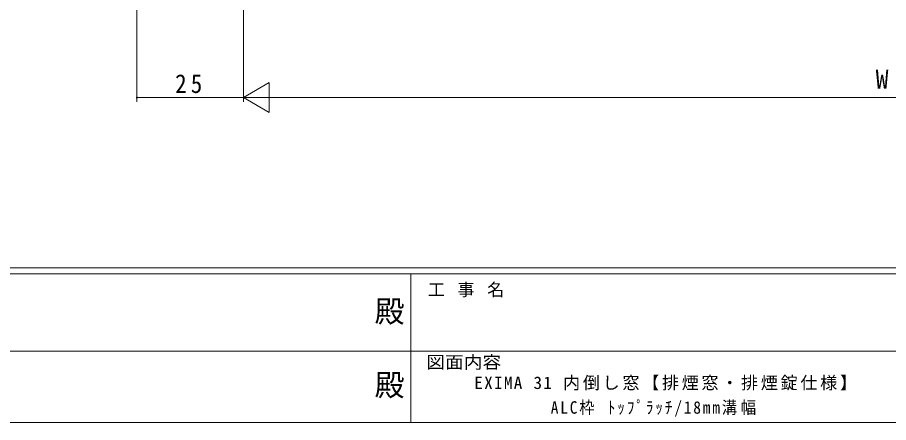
# Model space of a CAD drawing. Units: millimetres on the paper. Extents: x -420 to 373, y -297 to 267.
# Drawn here: x -125 to 79.4, y -297 to -201.7 of the extents above; entities that cross this region are included whole.
import ezdxf
from ezdxf.enums import TextEntityAlignment as Align

# ---------------------------------------------------------------- set-up
doc = ezdxf.new("R2010")
doc.units = ezdxf.units.MM
doc.layers.add('0-1_YKK_ZWAK', color=7, linetype='Continuous', lineweight=9)
doc.layers.add('0-6_YKK_D', color=6, linetype='Continuous', lineweight=9)
doc.layers.add('0-2_USER1', color=3, linetype='Continuous')
doc.styles.add('ＭＳ ゴシック', font='')
doc.styles.get('ＭＳ ゴシック').set_extended_font_data('MS Gothic')

msp = doc.modelspace()

# ---------------------------------------------------------------- linework, layer by layer
at = {"layer": '0-1_YKK_ZWAK'}
for p, q in [((352.3, -260.575), (-417.7, -260.575)), ((314.5, -261.975), (-417.7, -261.975)), ((-32.7, -261.975), (-32.7, -296.975)), ((-160.1, -280.175), (-31.3, -280.175)), ((-31.3, -280.175), (97.5, -280.175)), ((-417.7, -296.975), (314.5, -296.975))]:
    msp.add_line(p, q, dxfattribs=at)
at = {"layer": '0-6_YKK_D'}
for p, q in [((-96.981, -134.575), (-96.981, -221.575)), ((-71.981, -134.575), (-71.981, -221.575)), ((-71.981, -134.575), (-71.981, -221.575)), ((-71.981, -220.575), (-65.919, -217.075)), ((-65.919, -224.075), (-65.919, -217.075)), ((-96.981, -220.575), (-71.981, -220.575)), ((-71.981, -220.575), (-59.856, -220.575)), ((-71.981, -220.575), (-65.919, -224.075)), ((221.019, -220.575), (-64.981, -220.575))]:
    msp.add_line(p, q, dxfattribs=at)
for start, end in [(0, 180), (180, 0)]:
    msp.add_arc((-96.981, -220.575), 0.106, start, end, dxfattribs=at)

# ---------------------------------------------------------------- texts
at = {"layer": '0-1_YKK_ZWAK', "color": 2, "style": 'ＭＳ ゴシック'}
for p in [(-41.182, -274.932), (-41.182, -292.253)]:
    msp.add_text('殿', height=5.132, dxfattribs=at).set_placement(p, align=Align.BOTTOM_LEFT)
at = {"layer": '0-1_YKK_ZWAK', "style": 'ＭＳ ゴシック', "width": 1.1}
msp.add_text('図面内容', height=2.933, dxfattribs=at).set_placement((-29.083, -285.124), align=Align.BOTTOM_LEFT)
at = {"layer": '0-1_YKK_ZWAK', "insert": (-28.688, -267.508), "char_height": 2.933, "attachment_point": 7, "style": 'ＭＳ ゴシック'}
msp.add_mtext('\\T1.16;工\\~事\\~名', dxfattribs=at)
at = {"layer": '0-2_USER1', "color": 7, "char_height": 2.933, "attachment_point": 7, "style": 'ＭＳ ゴシック'}
for s, insert in [('\\T1.16;EXIMA\\~31\\~内倒し窓【排煙窓・排煙錠仕様】', (-17.783, -289.424)), ('\\T1.24;\\W0.9;ALC枠\\~ﾄｯﾌﾟﾗｯﾁ/18mm溝幅', (0.157, -295.6))]:
    msp.add_mtext(s, dxfattribs=dict(at, insert=insert))
at = {"layer": '0-6_YKK_D', "color": 3, "style": 'ＭＳ ゴシック'}
msp.add_text('W', height=4.399, dxfattribs=at).set_placement((76.419, -219.775), align=Align.BOTTOM_LEFT)
at = {"layer": '0-6_YKK_D', "color": 3, "insert": (-88.001, -219.575), "char_height": 4.399, "attachment_point": 7, "style": 'ＭＳ ゴシック'}
msp.add_mtext('\\T1.36;\\W0.9;25', dxfattribs=at)

doc.saveas('drawing.dxf')
